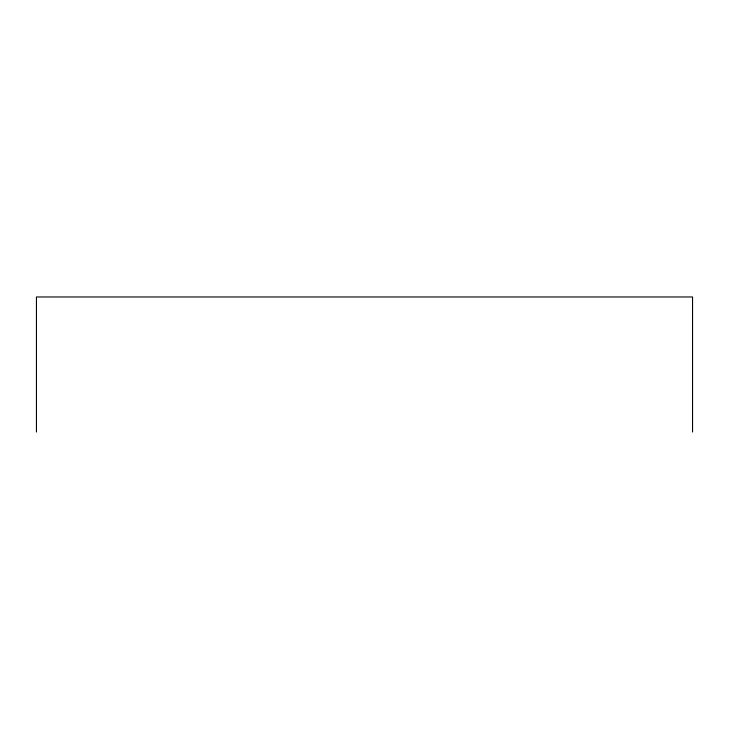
<?xml version="1.0" encoding="UTF-8"?>
<svg xmlns="http://www.w3.org/2000/svg" width="729" height="729" viewBox="0 0 729 729"><rect width="100%" height="100%" fill="white"/><g stroke="black" fill="none" stroke-linecap="round" stroke-linejoin="round"><path stroke-width="1.09" d="M692.55 432.033L692.55 296.967L36.45 296.967L36.45 432.033"/></g></svg>
